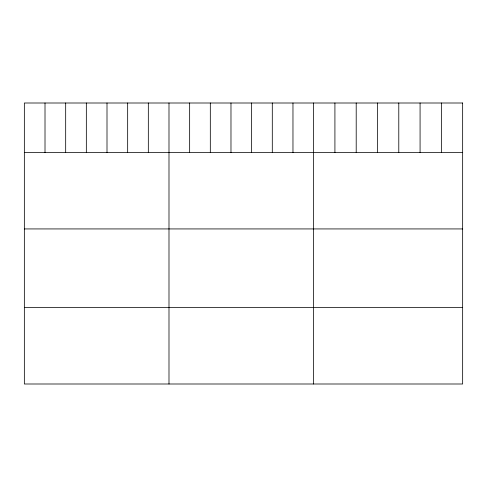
<?xml version="1.0" encoding="UTF-8"?>
<svg xmlns="http://www.w3.org/2000/svg" width="487" height="487" viewBox="0 0 487 487"><rect width="100%" height="100%" fill="white"/><g stroke="black" fill="none" stroke-linecap="round" stroke-linejoin="round"><path stroke-width="0.73" d="M24.35 152.559L462.65 152.559M24.35 228.933L462.65 228.933M24.35 307.62L462.65 307.62M441.362 103.001L441.362 152.559M420.074 103.001L420.074 152.559M398.786 103.001L398.786 152.559M377.492 103.001L377.492 152.559M356.204 103.001L356.204 152.559M334.916 103.001L334.916 152.559M313.628 103.001L313.628 383.999M292.967 103.001L292.967 152.559M272.3 103.001L272.3 152.559M251.639 103.001L251.639 152.559M230.978 103.001L230.978 152.559M210.317 103.001L210.317 152.559M189.65 103.001L189.65 152.559M168.989 103.001L168.989 383.999M148.328 103.001L148.328 152.559M127.661 103.001L127.661 152.559M107 103.001L107 152.559M86.339 103.001L86.339 152.559M65.678 103.001L65.678 152.559M45.011 103.001L45.011 152.559M462.65 103.001L24.35 103.001L24.35 383.999L462.65 383.999L462.65 103.001"/></g></svg>
